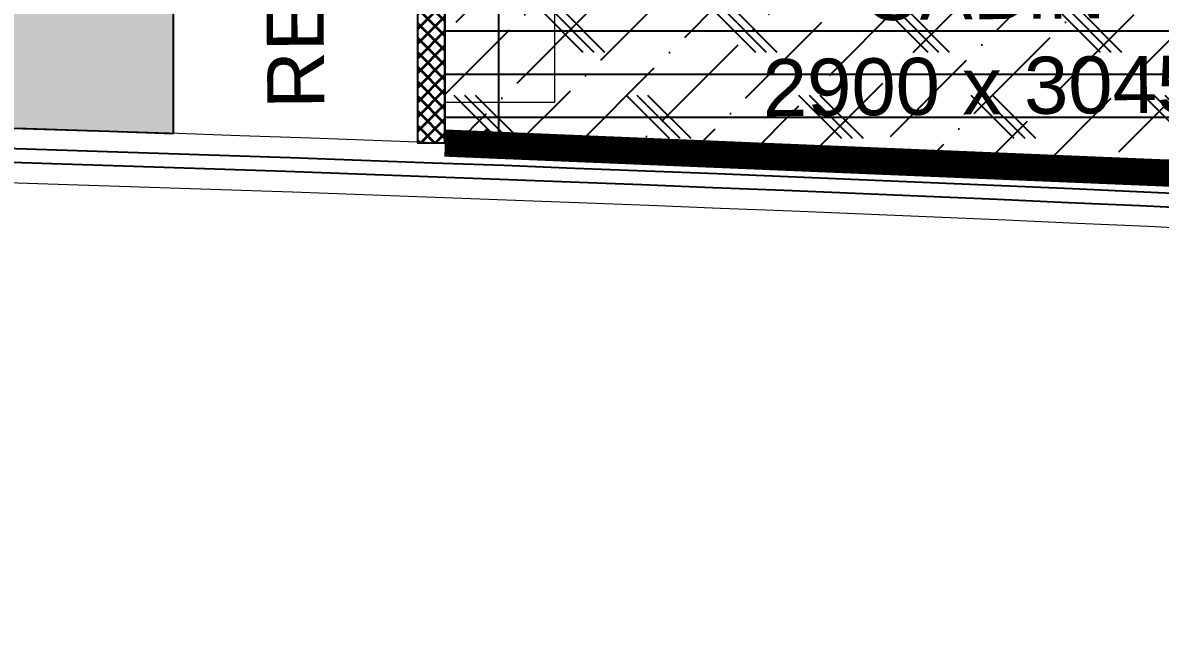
# Model space of a CAD drawing. Header units: millimetres. Extents: x 263321 to 4958806, y 33647 to 987811.
# Drawn here: x 2384197 to 2388387, y 454383 to 456612 of the extents above; entities that cross this region are included whole.
import ezdxf

# ---------------------------------------------------------------- set-up
doc = ezdxf.new("R2010")
doc.units = ezdxf.units.MM
doc.header["$PDMODE"] = 3
for name, color, linetype, lineweight in [('A-FURN-MODULAR', 6, 'Continuous', 18), ('A-FURN-MODULAR-TABLETOP', 250, 'Continuous', 13), ('A-GYPSUM PARTITION', 250, 'Continuous', 35), ('A-PLAN-THIN', 251, 'Continuous', 15)]:
    doc.layers.add(name, color=color, linetype=linetype, lineweight=lineweight)
for name, color, linetype in [('A-PLAN -GLASS FRAME', 4, 'Continuous'), ('CEILING TOA', 7, 'Continuous'), ('CH - MAN', 8, 'Continuous'), ('FIN WALL GRAPHIC', 10, 'Continuous'), ('FLOORING TOA', 7, 'Continuous'), ('PARTITION DIM.', 250, 'Continuous'), ('PARTITION GYPSUM', 250, 'Continuous'), ('TEXT', 250, 'Continuous')]:
    doc.layers.add(name, color=color, linetype=linetype)
doc.styles.add('ARIAL', font='arial.ttf')
doc.styles.get("Standard").update_dxf_attribs({"font": 'arial.ttf'})
doc.styles.add('TEXT @ 150', font='arial.ttf', dxfattribs={"height": 225})
doc.dimstyles.new('DIM @ 150', dxfattribs={"dimtxt": 225, "dimasz": 100, "dimexe": 1, "dimexo": 0, "dimgap": 0.5, "dimtad": 0, "dimdec": 0, "dimzin": 0, "dimdsep": 46, "dimtxsty": 'TEXT @ 150', "dimblk": 'ARCHTICK', "dimcen": -2, "dimclrd": 8, "dimclre": 8, "dimclrt": 7, "dimadec": 0, "dimazin": 0, "dimtfac": 1, "dimtdec": 0, "dimtofl": 0, "dimtmove": 0, "dimatfit": 3, "dimldrblk": 'OPEN90', "dimfxl": 1, "dimtolj": 1, "dimtzin": 0, "dimlwd": -1, "dimlwe": -1, "dimarcsym": 0})

# ---------------------------------------------------------------- blocks, each defined once
blk = doc.blocks.new('_ArchTick')
at = {"color": 0, "linetype": 'ByBlock', "const_width": 0.15}
blk.add_lwpolyline([(-0.5, -0.5), (0.5, 0.5)], dxfattribs=at)
blk = doc.blocks.new('*D448')
at = {"layer": 'Defpoints', "color": 0, "transparency": 16777216}
for p in [(2385751.691181372, 459100.2561727805), (2385751.630517746, 456169.2026938743), (2385950.912909412, 456169.2026938743)]:
    blk.add_point(p, dxfattribs=at)
at = {"layer": 'PARTITION DIM.', "color": 8, "transparency": 16777216}
for p, q in [((2385751.691181372, 459100.2561727805), (2385951.912909412, 459100.2561727805)), ((2385950.912909412, 459100.2561727805), (2385950.912909412, 457986.5254769836)), ((2385950.912909412, 456169.2026938743), (2385950.912909412, 457282.9333896712)), ((2385751.630517746, 456169.2026938743), (2385951.912909412, 456169.2026938743))]:
    blk.add_line(p, q, dxfattribs=at)
at = {"layer": 'PARTITION DIM.', "color": 8, "transparency": 16777216, "xscale": 100, "yscale": 100, "zscale": 100}
for p, rotation in [((2385950.912909412, 459100.2561727805), 90), ((2385950.912909412, 456169.2026938743), 270)]:
    blk.add_blockref('_ArchTick', p, dxfattribs=dict(at, rotation=rotation))
at = {"layer": 'PARTITION DIM.', "color": 7, "transparency": 16777216, "insert": (2385950.912909412, 457634.7294333266), "char_height": 250, "attachment_point": 5, "rotation": 90}
blk.add_mtext('\\A1;2931', dxfattribs=at)
blk = doc.blocks.new('_Open90')
at = {"color": 0, "linetype": 'ByBlock'}
for p, q in [((-0.5, 0.5), (0, 0)), ((0, 0), (-1, 0)), ((0, 0), (-0.5, -0.5))]:
    blk.add_line(p, q, dxfattribs=at)

msp = doc.modelspace()

# ---------------------------------------------------------------- hatches: boundary and pattern name
at = {"layer": 'A-GYPSUM PARTITION', "true_color": 0x636466}
h = msp.add_hatch(dxfattribs=at)
h.set_pattern_fill('ANSI37', color=251, scale=12)
h.set_pattern_definition([(45, (13069.07824044786, -8478.74315082174), (-26.94076836320746, 26.94076836320746), []), (135, (13069.07824044786, -8478.74315082174), (-26.94076836320746, -26.94076836320745), [])])
h.paths.add_polyline_path([(2385651.630522537, 457383.0592602554), (2385751.630517746, 457383.0592602554), (2385751.630517746, 456169.2026938743), (2385651.630522537, 456169.2026938743)])
at = {"layer": 'CEILING TOA', "true_color": 0x939598}
h = msp.add_hatch(dxfattribs=at)
h.set_pattern_fill('ANSI36', color=252, scale=50)
h.set_pattern_definition([(45, (13069.07824044786, -8478.74315082174), (84.18990113502333, 308.6963041617522), [396.875, -79.375, 0, -79.375])])
h.paths.add_polyline_path([(2385751.691181371, 459100.2561727803), (2388653.463614575, 459100.2561727803), (2388653.463614575, 456048.7544937159), (2385751.630517745, 456169.2026938741)])
h.paths.add_polyline_path([(2386252.571907718, 458575.5826371165), (2388152.551533717, 458575.5837731701), (2388152.562554225, 456675.5843411969), (2386252.540513209, 456675.5832051433)], flags=16)
h.paths.add_polyline_path([(2389203.460744943, 456675.301936708), (2391102.287699275, 456675.301936708), (2391102.298303029, 458575.301936708), (2389203.471348697, 458575.301936708)], flags=16)
h.paths.add_polyline_path([(2388753.460743338, 456048.7544937159), (2391552.28769767, 455901.6295683903), (2391552.28769767, 459099.6924992987), (2388753.460743338, 459099.6924992987)])
h.paths.add_polyline_path([(2392200.160876886, 458434.2158094582), (2394100.160269669, 458434.2158094582), (2394100.160851464, 456534.2158094582), (2392200.160244246, 456534.2158094582)], flags=16)
h.paths.add_polyline_path([(2391652.286496389, 459098.7503857781), (2394648.036022976, 459098.7503857781), (2394648.036022976, 455714.8882640352), (2391652.284826433, 455896.0759778976)])
at = {"layer": 'FLOORING TOA', "true_color": 0xc7c8ca}
h = msp.add_hatch(dxfattribs=at)
h.set_pattern_fill('EARTH', color=9, scale=120)
h.set_pattern_definition([(0, (0, 0), (762, 762), [762, -762]), (0, (0, 285.75), (762, 762), [762, -762]), (0, (0, 571.5), (762, 762), [762, -762]), (90, (95.25, 666.75), (-762, 762), [762, -762]), (90, (381, 666.75), (-762, 762), [762, -762]), (90, (666.75, 666.75), (-762, 762), [762, -762])])
edge = h.paths.add_edge_path()
edge.add_line((2399150.321192376, 470683.0578325351), (2406751.630517746, 470683.0578325351))
edge.add_line((2406751.630517746, 470683.0578325351), (2406751.630517745, 489283.0592575023))
edge.add_line((2406751.630517745, 489283.0592575023), (2406777, 491421.921634517))
edge.add_line((2406777, 491421.9216345176), (2410711.630547313, 491383.0592602555))
edge.add_line((2410711.630547313, 491383.0592602555), (2410711.630547313, 490662.7870279506))
edge.add_line((2410711.630547313, 490662.7870279506), (2412251.630547313, 490662.7870279506))
edge.add_line((2412251.630547313, 490662.7870279506), (2412251.630547313, 491383.0592602555))
edge.add_line((2412251.630547313, 491383.0592602555), (2413501.630547313, 491383.0592602555))
edge.add_line((2413501.630547313, 491383.0592602555), (2413501.630547313, 490641.9158845746))
edge.add_line((2413501.630547313, 490641.9158845746), (2414541.630547313, 490641.9158845746))
edge.add_line((2414541.630547313, 490641.9158845746), (2414541.630547313, 491383.0592602556))
edge.add_line((2414541.630547313, 491383.0592602556), (2419059.805960172, 491383.0592602556))
edge.add_line((2419059.805960172, 491383.0592602556), (2419290.868014496, 492883.0592602547))
edge.add_line((2419290.868014496, 492883.0592602547), (2413191.630517568, 492883.0592602555))
edge.add_line((2413191.630517568, 492883.0592602555), (2413191.630517565, 495458.1819351792))
edge.add_line((2413191.630517565, 495458.1819351792), (2416206.16058251, 495458.1819351792))
edge.add_line((2416206.16058251, 495458.1819351792), (2416206.160582514, 496558.1819351799))
edge.add_line((2416206.160582514, 496558.1819351799), (2413191.630517564, 496558.1819351903))
edge.add_line((2413191.630517564, 496558.1819351903), (2413191.630517564, 498963.0592602555))
edge.add_line((2413191.630517564, 498963.0592602555), (2411651.63051757, 498963.0592602555))
edge.add_line((2411651.63051757, 498963.0592602555), (2411651.63051757, 492883.0592602555))
edge.add_line((2411651.63051757, 492883.0592602555), (2404451.63051757, 492883.0592602555))
edge.add_line((2404451.63051757, 492883.0592602555), (2404452.56956876, 502283.0591664449))
edge.add_line((2404452.56956876, 502283.0591664449), (2402951.63632286, 502283.0591664449))
edge.add_line((2402951.63632286, 502283.0591664449), (2402951.394045354, 497183.4744241329))
edge.add_line((2402951.394045354, 497183.4744241329), (2402951.63051757, 497133.0592602548))
edge.add_line((2402951.63051757, 497133.0592602548), (2399951.63051757, 497133.0592602797))
edge.add_line((2399951.63051757, 497133.0592602797), (2399951.63051757, 505326.9273614254))
edge.add_arc((2397396.443812174, -38564.46291395649), 543897.3923404922, 89.73082799314989, 95.30777754552614)
edge.add_line((2347082.807596174, 503000.7791442012), (2347082.943286144, 472483.059265329))
edge.add_line((2347082.943286144, 472483.059265329), (2343851.630517274, 472483.0592653615))
edge.add_line((2343851.630517274, 472483.0592653615), (2343851.630517275, 458383.1853909058))
edge.add_line((2343851.630517275, 458383.1853909058), (2354252.395826197, 458383.1853915628))
edge.add_line((2354252.395826197, 458383.1853915628), (2354252.668447803, 455753.3516733707))
edge.add_arc((2374151.317465172, 141679.2904732292), 314703.7847746141, 88.06971464749199, 93.62521750644811, ccw=False)
edge.add_line((2384751.630517745, 456204.4969585824), (2384751.630517745, 459200.2561727802))
edge.add_line((2384751.630517745, 459200.2561727802), (2394751.79953116, 459200.2561727802))
edge.add_line((2394751.79953116, 459200.2561727802), (2394749.644104387, 457484.3178648282))
edge.add_line((2394749.644104387, 457484.3178648282), (2395751.630517745, 457483.0593391459))
edge.add_line((2395751.630517745, 457483.0593391459), (2395751.630517745, 458383.0592602554))
edge.add_line((2395751.630517745, 458383.0592602554), (2396651.630517745, 458383.0592602554))
edge.add_line((2396651.630517745, 458383.0592602554), (2396651.630517745, 459197.3988922023))
edge.add_line((2396651.630517745, 459197.3988922023), (2399811.187445385, 459197.9811283225))
edge.add_line((2399811.187445385, 459197.9811283225), (2399811.187445385, 460833.0592602552))
edge.add_line((2399811.187445385, 460833.0592602552), (2398551.630507604, 460833.0592602552))
edge.add_line((2398551.630507604, 460833.0592602552), (2398551.630507604, 466883.0592602565))
edge.add_line((2398551.630507604, 466883.0592602565), (2403551.677576368, 466883.0592264335))
edge.add_line((2403551.677576368, 466883.0592264335), (2403551.677576368, 465533.0592264096))
edge.add_line((2403551.677576368, 465533.0592264096), (2407851.677576368, 465533.0592602316))
edge.add_line((2407851.677576368, 465533.0592602316), (2407851.677576368, 460783.0592602554))
edge.add_line((2407851.677576368, 460783.0592602554), (2409491.630517745, 460783.0592602554))
edge.add_line((2409491.630517745, 460783.0592602554), (2409496.282344138, 466883.0557127972))
edge.add_line((2409496.282344138, 466883.0557127972), (2415285.79240622, 466883.0592602565))
edge.add_line((2415285.79240622, 466883.0592602565), (2415516.854455017, 468383.0592511878))
edge.add_line((2415516.854455017, 468383.0592511878), (2399151.605900234, 468383.0592602859))
edge.add_arc((2399151.630507605, 468983.0592597816), 600.000000000291, 180.0002212725493, 269.9976501691981, ccw=False)
edge.add_line((2398551.630507609, 468983.0569426209), (2398551.630507606, 470083.0606654963))
edge.add_arc((2399151.6305076, 470083.0592611271), 599.9999999960556, 90.12503049327307, 179.9998658926152, ccw=False)
edge = h.paths.add_edge_path(flags=16)
edge.add_line((2350804.271677346, 495933.0592607095), (2349254.312755208, 495933.0592607095))
edge.add_arc((2349254.314675455, 495533.0546248224), 400.0046358917132, 90.00027505199854, 179.7888739581309)
edge.add_line((2348854.312755208, 495534.5285763963), (2348854.312755208, 492844.3594191521))
edge.add_line((2348854.312755208, 492844.3594191521), (2350804.271677346, 492844.3594191521))
edge.add_line((2350804.271677346, 492844.3594191521), (2350804.271677346, 495933.0592607095))
h.paths.add_polyline_path([(2380451.630496949, 495933.0592602546), (2394411.630517571, 495933.0592602546), (2394411.630517571, 489283.0629095543), (2388129.725874395, 489289.9203665049), (2388129.725874395, 487283.0592611264), (2379984.676676949, 487283.0451702359), (2379984.684635593, 489283.0624381801), (2380551.628700009, 489283.0592547227)], flags=16)
edge = h.paths.add_edge_path(flags=16)
edge.add_line((2404951.630521772, 487283.0592611264), (2348951.630517745, 487283.0592611264))
edge.add_arc((2348951.630517746, 486983.0592611261), 300.0000000003492, 90.00000000008895, 179.9970138753889)
edge.add_line((2348651.630518153, 486983.074896438), (2348650.87481061, 472483.0592306879))
edge.add_line((2348650.87481061, 472483.0592306879), (2404951.630521772, 472483.0592306879))
edge.add_line((2404951.630521772, 472483.0592306879), (2404951.630521772, 487283.0592611264))
h.paths.add_polyline_path([(2396751.630507604, 460833.0592602562), (2396751.630507604, 464283.0592602547)], flags=16)
at = {"layer": 'FLOORING TOA', "true_color": 0x2776bb}
h = msp.add_hatch(dxfattribs=at)
h.set_pattern_fill('CORK', color=152, scale=50)
h.set_pattern_definition([(0, (90021.13748320658, 24146.98201084777), (0, 158.75), []), (135, (90100.51248320658, 24067.60701084777), (-317.5001371409153, -317.5001371409153), [224.5065, -224.5065]), (135, (90140.19998320658, 24067.60701084777), (-317.5001371409153, -317.5001371409153), [224.5065, -224.5065]), (135, (90179.88748320658, 24067.60701084777), (-317.5001371409153, -317.5001371409153), [224.5065, -224.5065])])
h.paths.add_polyline_path([(2385751.691181371, 459100.2561727803), (2388653.463614575, 459100.2561727803), (2388653.463614575, 456048.7544937159), (2385751.630517745, 456169.2026938741)])
h.paths.add_polyline_path([(2388753.460743338, 456048.7544937159), (2391552.28769767, 455901.6295683903), (2391552.28769767, 459099.6924992987), (2388753.460743338, 459099.6924992987)])
h.paths.add_polyline_path([(2391652.286496389, 459098.7503857781), (2394648.036022976, 459098.7503857781), (2394648.036022976, 455714.8882640352), (2391652.284826433, 455896.0759778976)])

# ---------------------------------------------------------------- linework, layer by layer
at = {"layer": 'A-FURN-MODULAR'}
msp.add_line((2384751.630517745, 456204.4969585823), (2384751.630517745, 457387.6621658747), dxfattribs=at)
at = {"layer": 'A-FURN-MODULAR-TABLETOP', "lineweight": 20, "elevation": 6.128158999999998e-10}
msp.add_lwpolyline([(2385751.630517745, 456319.2026938741), (2386156.907102096, 456319.2026938741), (2386156.907102096, 457219.2026938741), (2385751.630517745, 457219.2026938741)], dxfattribs=at)
at = {"layer": 'A-PLAN -GLASS FRAME', "ltscale": 500, "elevation": 6.128158999999998e-10}
msp.add_lwpolyline([(2340626.630516178, 472483.059264051), (2340626.630517739, 454466.5387624387, -0.05343881867882001), (2407676.630517745, 454466.5387624394), (2407676.630517745, 454516.8291310406, 0.05338908892331848), (2340676.630517691, 454522.2503468991), (2340676.630526138, 472483.0592640262)], format="xyb", dxfattribs=at)
at = {"layer": 'A-PLAN-THIN', "elevation": 6.128158999999998e-10}
msp.add_lwpolyline([(2407751.630517745, 454383.0592602555), (2407751.630517745, 454584.2139152165, 0.05337629513719688), (2340751.630517731, 454605.6924646235), (2340751.630526364, 472483.0592653616), (2340551.630516362, 472483.0592654607), (2340551.630517745, 454383.0592602555, -0.05357190173783283), (2407751.630517745, 454383.0592602555)], format="xyb", dxfattribs=at)
at = {"layer": 'CEILING TOA', "elevation": 6.128159e-10}
msp.add_lwpolyline([(2385751.691181371, 459100.2561727803), (2388653.463614575, 459100.2561727803), (2388653.463614575, 456048.7544937159), (2385751.630517745, 456169.2026938741)], close=True, dxfattribs=at)
at = {"layer": 'CH - MAN'}
msp.add_lwpolyline([(2384751.630517745, 456204.4969585824), (2384751.630517745, 459200.2561727802)], dxfattribs=at)
msp.add_lwpolyline([(2354252.668447803, 455753.3516733707, -0.02424520313324064), (2384751.630517745, 456204.4969585825)], format="xyb", dxfattribs=at)
at = {"layer": 'FIN WALL GRAPHIC', "color": 140, "const_width": 100, "elevation": 6.128158999999998e-10}
msp.add_lwpolyline([(2385751.630517745, 456169.2026938741), (2388653.463614575, 456048.7544937158)], dxfattribs=at)
at = {"layer": 'FLOORING TOA'}
msp.add_lwpolyline([(2384751.630517745, 456204.4969585824), (2384751.630517745, 459200.2561727802)], dxfattribs=at)
msp.add_lwpolyline([(2354252.668447803, 455753.3516733707, -0.02424520313324064), (2384751.630517745, 456204.4969585825)], format="xyb", dxfattribs=at)
at = {"layer": 'PARTITION GYPSUM', "color": 30, "elevation": 6.128159e-10}
msp.add_lwpolyline([(2385651.630522537, 457383.0592602554), (2385751.630517746, 457383.0592602554), (2385751.630517746, 456169.2026938743), (2385651.630522537, 456169.2026938743)], close=True, dxfattribs=at)

# ---------------------------------------------------------------- texts
at = {"layer": 'TEXT', "char_height": 210, "width": 2051.433872029698, "attachment_point": 1, "style": 'ARIAL'}
for s, insert, rotation in [('\\pi522.20398;REPRO', (2385102.46557961, 455772.0837500975), 90.50386255831735), ('\\pi596.764;CABIN\\P\\pi228.40452;2900 x 3045', (2386690.660465739, 456825.8549185247), 0.5038625583173403)]:
    msp.add_mtext(s, dxfattribs=dict(at, insert=insert, rotation=rotation))

# ---------------------------------------------------------------- dimensions: what is measured, and where the dimension line sits
at = {"layer": 'PARTITION DIM.'}
dim = msp.add_linear_dim(base=(2385950.912909412, 456169.2026938743), p1=(2385751.691181371, 459100.2561727803), p2=(2385751.630517745, 456169.2026938741), angle=90, dimstyle='DIM @ 150', override={"dimtxt": 250, "dimtxsty": 'Standard', "dimarcsym": 1}, dxfattribs=at)
dim.commit()
dim.dimension.update_dxf_attribs({"geometry": '*D448', "text_midpoint": (2385950.912909412, 457634.7294333266)})

doc.saveas('drawing.dxf')
